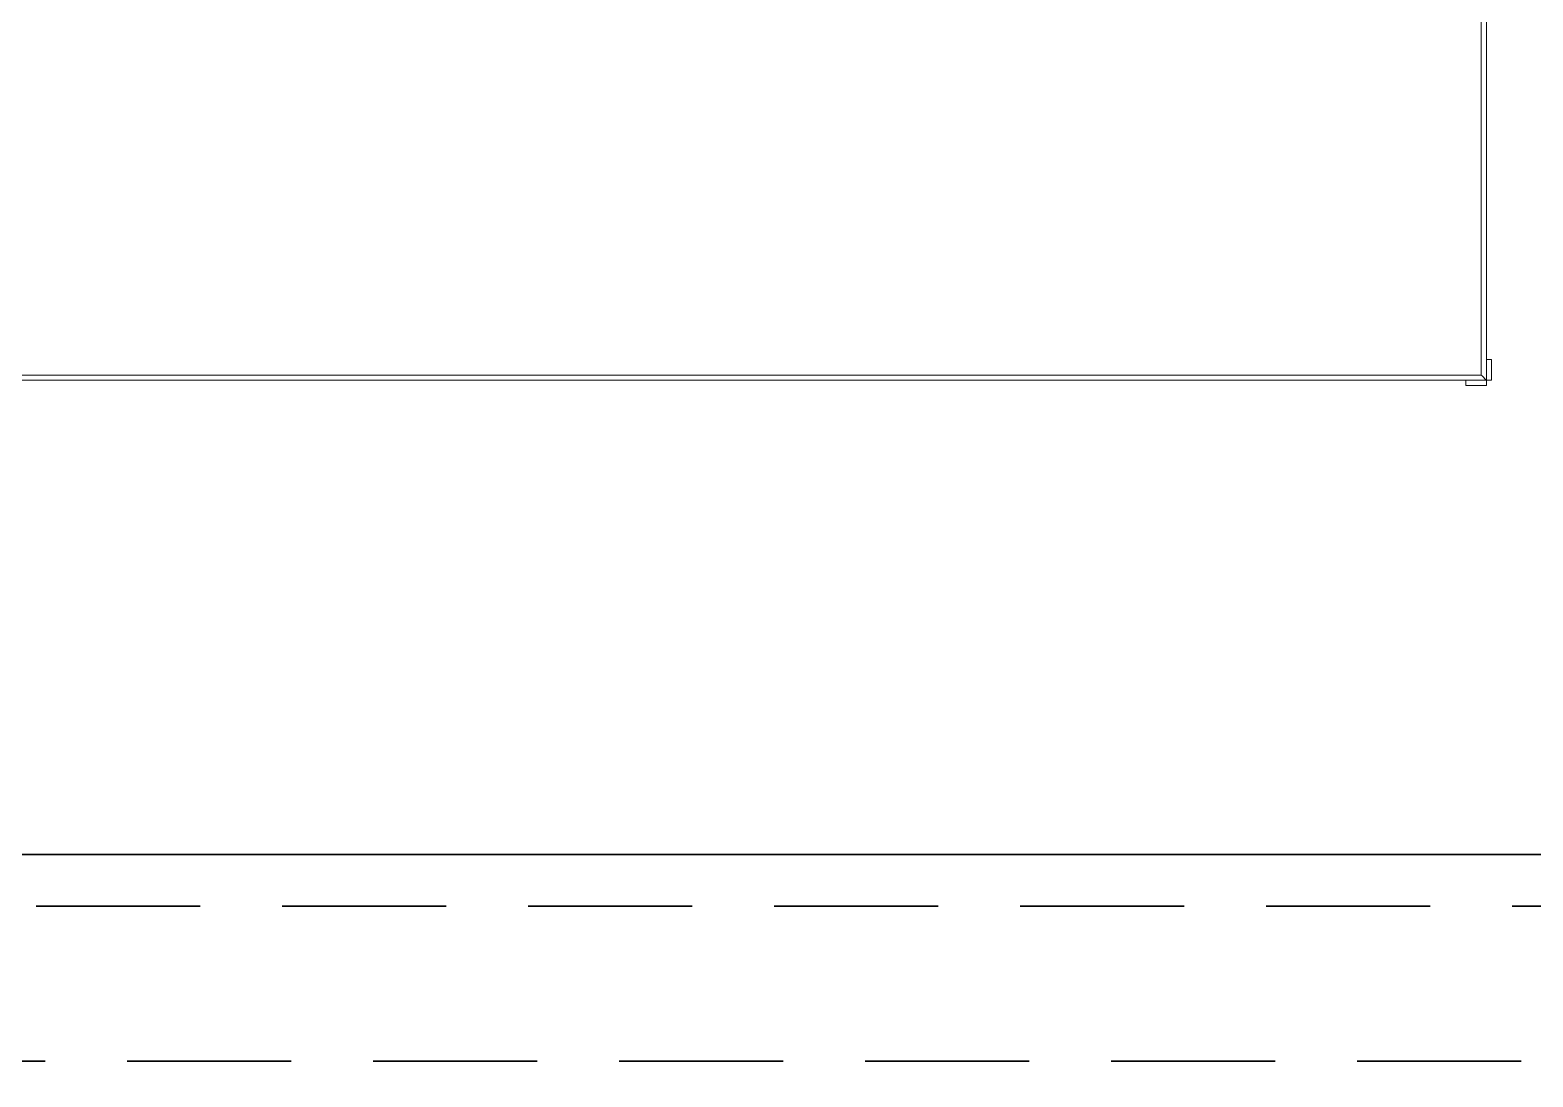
# Model space of a CAD drawing. Header units: centimetres. Extents: x 405464 to 563355, y 50011 to 66875.
# Drawn here: x 509782.4 to 510073.3, y 52605.8 to 52808.5 of the extents above; entities that cross this region are included whole.
import ezdxf

# ---------------------------------------------------------------- set-up
doc = ezdxf.new("R2010")
doc.units = ezdxf.units.CM
doc.linetypes.add('DASHDOT', pattern=[25.4, 12.7, -6.35, 0, -6.35])
doc.linetypes.add('DASHED2', pattern=[9.525, 6.35, -3.175])
doc.layers.get('0').update_dxf_attribs({"lineweight": 9})
for name, color, linetype, lineweight in [('0-KRCN-MİMARİ-220526', 8, 'Continuous', 9), ('1轮廓线', 7, 'Continuous', 35), ('A_Aks', 30, 'DASHDOT', 9), ('TF_Mobilya', 142, 'Continuous', 9)]:
    doc.layers.add(name, color=color, linetype=linetype, lineweight=lineweight)

# ---------------------------------------------------------------- blocks, each defined once
blk = doc.blocks.new('a_aks')
at = {"layer": 'A_Aks', "color": 8, "ltscale": 200}
blk.add_line((5680, 5308.05), (5680, -831.11), dxfattribs=at)
blk = doc.blocks.new('mimari_yeni_durum')
at = {"layer": 'A_Aks', "color": 8}
blk.add_blockref('a_aks', (0, 0), dxfattribs=at)
blk = doc.blocks.new('kombine_altyapı')
at = {"color": 8, "linetype": 'Continuous', "lineweight": 15}
for p, q in [((5705, 824.3), (5705, 479.3)), ((5706, 821.3), (5706, 482.3)), ((5706, 482.3), (5706, 478.3)), ((5706, 482.3), (5707, 482.3)), ((5707, 482.3), (5707, 478.3)), ((5705, 479.3), (5375, 479.3)), ((5702, 478.3), (5378, 478.3)), ((5702, 477.3), (5702, 478.3)), ((5702, 478.3), (5706, 478.3)), ((5702, 477.3), (5706, 477.3)), ((5706, 477.3), (5706, 478.3)), ((5706, 478.3), (5707, 478.3))]:
    blk.add_line(p, q, dxfattribs=at)
at = {"color": 8, "linetype": 'Continuous', "lineweight": 15, "flags": 128}
for points in [[(5705, 479.3), (5705.17, 479.13), (5705.34, 478.96), (5705.5, 478.8), (5705.64, 478.66), (5705.77, 478.53), (5705.87, 478.43), (5705.94, 478.36), (5705.98, 478.32), (5706, 478.3)], [(5706, 478.3), (5705.98, 478.32), (5705.94, 478.36), (5705.87, 478.43), (5705.77, 478.53), (5705.64, 478.66), (5705.5, 478.8), (5705.34, 478.96), (5705.17, 479.13), (5705, 479.3)]]:
    blk.add_lwpolyline(points, dxfattribs=at)
at = {"layer": '1轮廓线', "color": 8, "linetype": 'DASHED2', "ltscale": 5}
blk.add_line((5330, 376.5), (5750, 376.5), dxfattribs=at)
blk.add_lwpolyline([(5780, 346.5), (5780, 1126.5), (5300, 1126.5), (5300, 346.5)], close=True, dxfattribs=at)
at = {"layer": '1轮廓线', "color": 8}
blk.add_lwpolyline([(5740, 386.5), (5740, 1086.5), (5340, 1086.5), (5340, 386.5)], close=True, dxfattribs=at)
blk = doc.blocks.new('A$C9e52caec')
at = {"color": 8}
blk.add_blockref('mimari_yeni_durum', (0, 0), dxfattribs=at)
at = {"layer": 'TF_Mobilya', "color": 8}
blk.add_blockref('kombine_altyapı', (0, 0), dxfattribs=at)

msp = doc.modelspace()

# ---------------------------------------------------------------- block references
at = {"layer": '0-KRCN-MİMARİ-220526', "rotation": 359.999999999997}
msp.add_blockref('A$C9e52caec', (504358.27, 52262.37, 74), dxfattribs=at)

doc.saveas('drawing.dxf')
